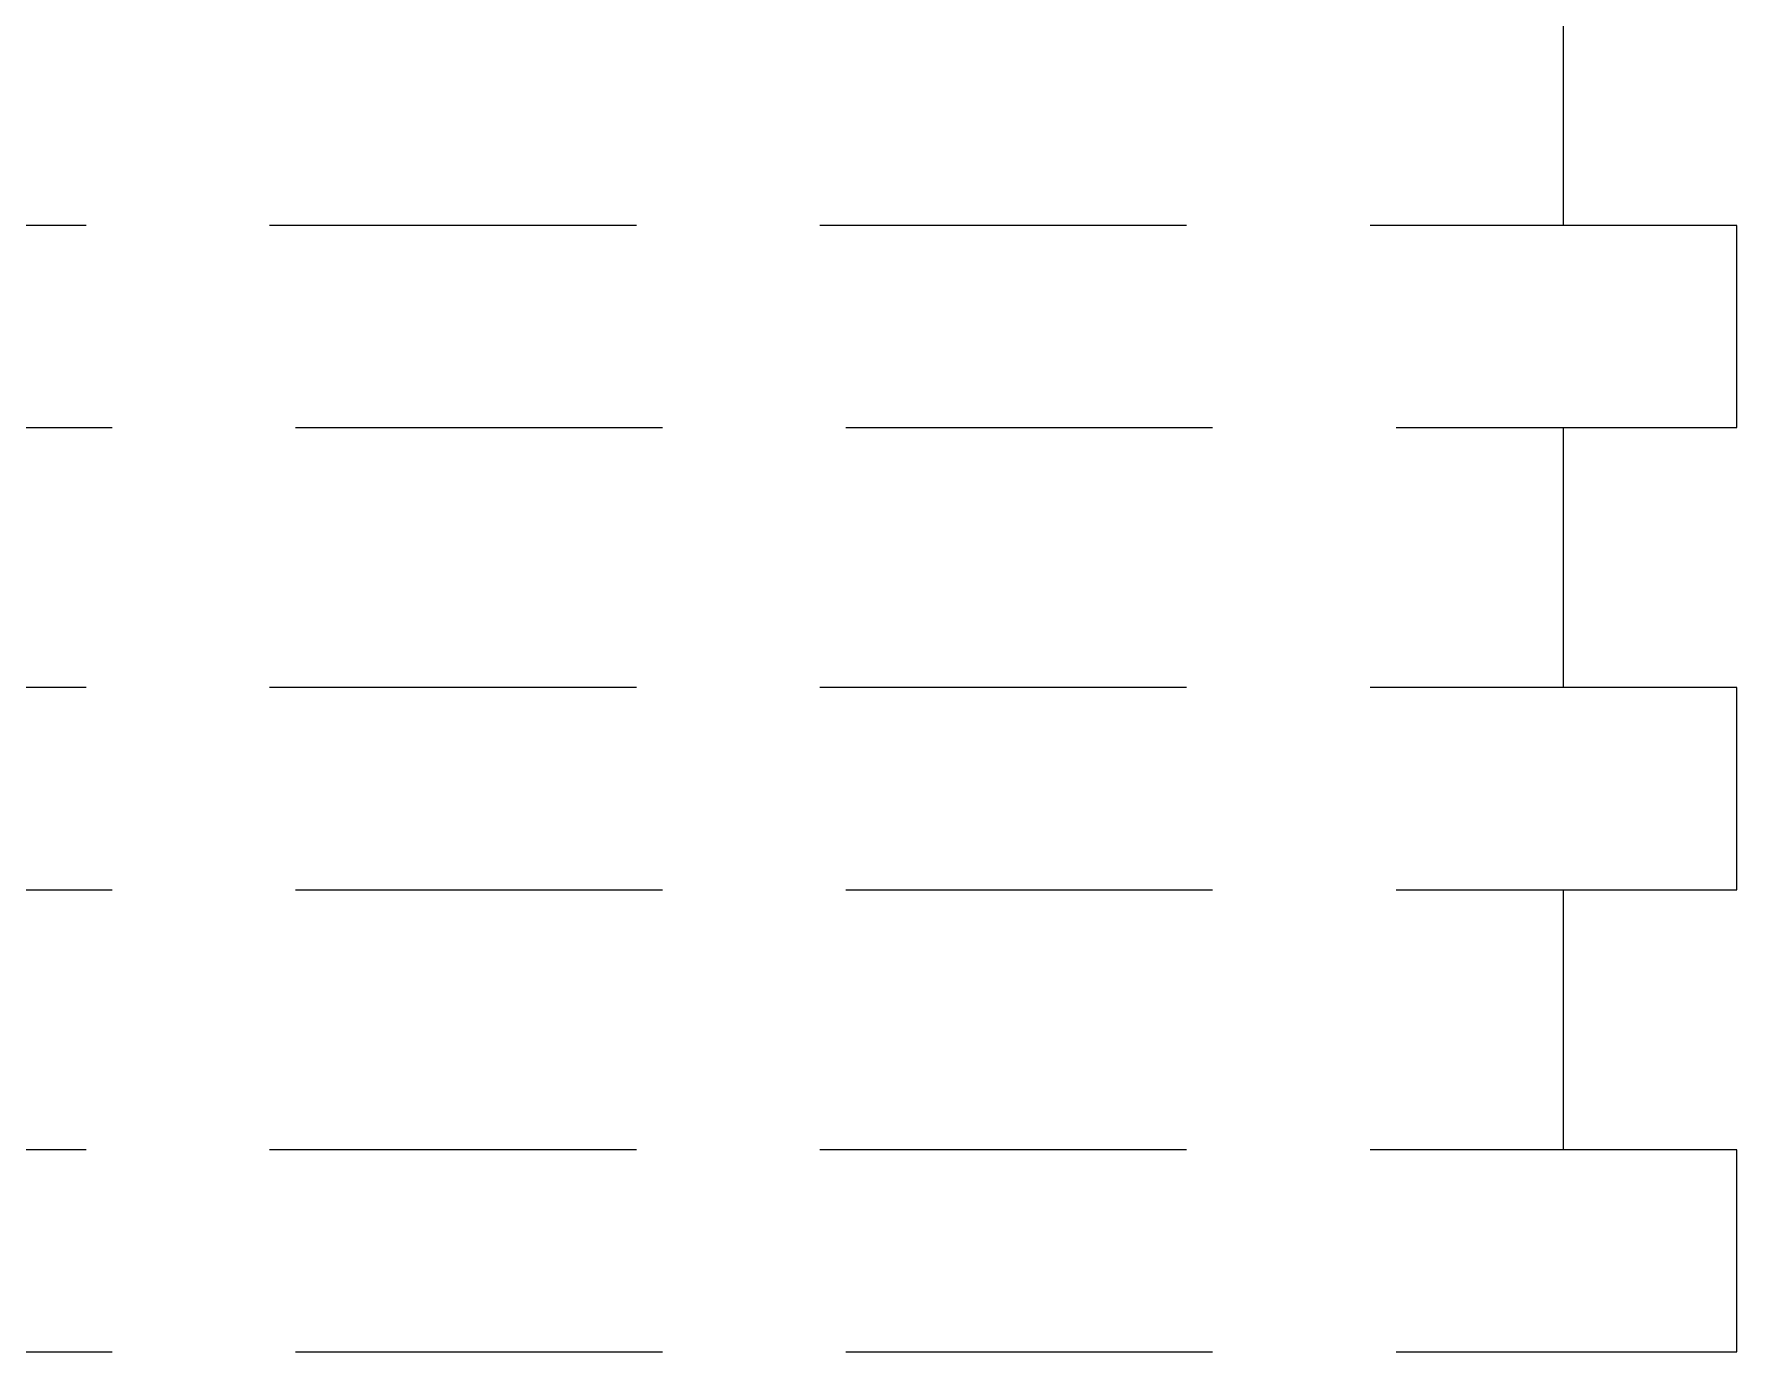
# Model space of a CAD drawing. Header units: millimetres. Extents: x -1 to 1346, y -935 to 1.
# Drawn here: x 1009.2 to 1304, y -935 to -706.9 of the extents above; entities that cross this region are included whole.
import ezdxf

# ---------------------------------------------------------------- set-up
doc = ezdxf.new("R2010")
doc.units = ezdxf.units.MM
doc.linetypes.add('NASCOSTA', pattern=[9.525, 6.35, -3.175])
doc.layers.add('IQ_204_2D', color=7, linetype='Continuous')

# ---------------------------------------------------------------- blocks, each defined once
blk = doc.blocks.new('hpp_third_2d')
at = {"layer": 'IQ_204_2D', "linetype": 'NASCOSTA', "ltscale": 10}
for p, q in [((410, -45), (410, 0)), ((440, -45), (0, -45)), ((440, -80), (440, -45)), ((0, -80), (440, -80)), ((410, -125), (410, -80)), ((440, -125), (0, -125)), ((440, -160), (440, -125)), ((0, -160), (440, -160)), ((410, -205), (410, -160)), ((440, -205), (0, -205)), ((440, -240), (440, -205)), ((0, -240), (440, -240))]:
    blk.add_line(p, q, dxfattribs=at)

msp = doc.modelspace()

# ---------------------------------------------------------------- block references
msp.add_blockref('hpp_third_2d', (864, -695))

doc.saveas('drawing.dxf')
